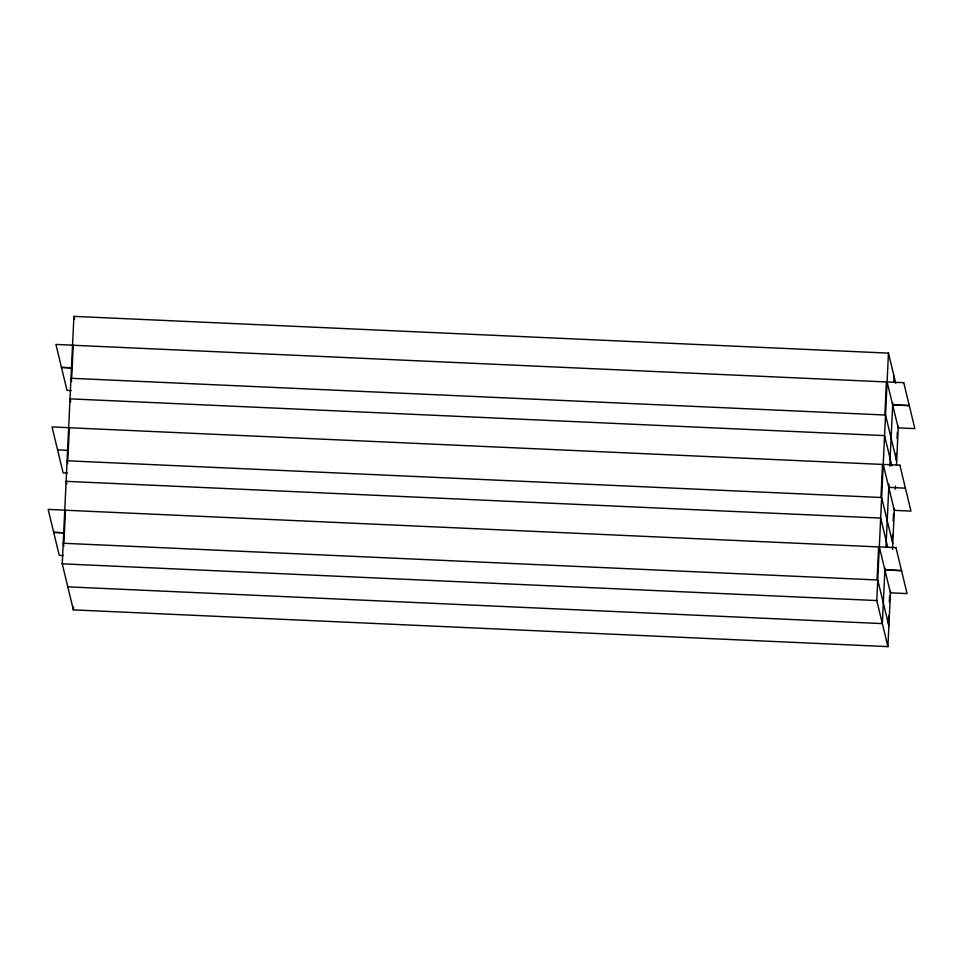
<?xml version="1.0" encoding="UTF-8"?>
<svg xmlns="http://www.w3.org/2000/svg" width="963" height="963" viewBox="0 0 963 963"><rect width="100%" height="100%" fill="white"/><g stroke="black" fill="none" stroke-linecap="round" stroke-linejoin="round"><path stroke-width="1.44" d="M890.534 591.138L887.91 646.63L73.369 609.88L62.234 563.824L73.91 316.37L888.452 353.12L895.759 383.346M73.369 609.88L73.513 606.883M887.91 646.63L876.787 600.563L888.452 353.12M884.973 568.11L882.349 623.603L67.807 586.852M885.96 547.116L888.933 484.124M889.776 466.128L892.749 403.136M893.736 382.142L894.025 376.148M888.331 623.025L888.693 615.513M889.331 601.995L889.607 595.989M892.232 540.544L892.508 534.537M893.146 521.007L893.495 513.496M896.047 459.556L896.324 453.549M897.035 438.526L897.323 432.519M892.508 549.151L894.422 508.657M895.337 489.156L895.482 486.159M896.469 465.165L898.31 426.176M72.562 345.187L55.926 344.429L67.025 390.376L71.19 390.569M61.463 367.348L71.166 367.782M892.653 404.845L909.289 405.592L892.677 404.954M61.488 367.469L71.202 367.902M68.674 427.668L52.038 426.922L63.137 472.857L67.302 473.05M57.575 449.829L67.314 450.383M888.765 487.326L905.425 488.193M64.786 510.149L48.15 509.403L59.249 555.35L63.414 555.531M53.687 532.322L63.389 532.756L53.711 532.431M884.865 569.807L901.512 570.565M884.901 569.927L901.537 570.674M62.234 563.824L876.787 600.563M885.551 415.089L896.649 461.036M891.87 465.827L884.564 435.601L70.022 398.851L70.708 401.74M881.663 497.57L892.761 543.517M887.633 546.876L880.676 518.082L66.134 481.344L66.82 484.22M877.775 580.063L888.873 625.998M73.91 316.37L74.608 319.247M70.997 378.351L71.695 381.216M67.109 460.832L67.807 463.697M63.221 543.313L63.919 546.177M65.46 510.234L63.895 543.288L877.064 579.967L878.629 546.924L65.46 510.234M69.348 427.753L67.783 460.808L880.952 497.486L882.517 464.431L69.348 427.753M73.236 345.272L71.683 378.315L884.853 415.005L886.405 381.95L73.236 345.272M903.751 382.684L887.116 381.926L898.214 427.873L914.85 428.619L903.751 382.684M899.863 465.165L883.227 464.419L894.326 510.354L910.962 511.112L899.863 465.165M895.975 547.646L879.339 546.9L890.438 592.847L907.074 593.593L895.975 547.646"/></g></svg>
